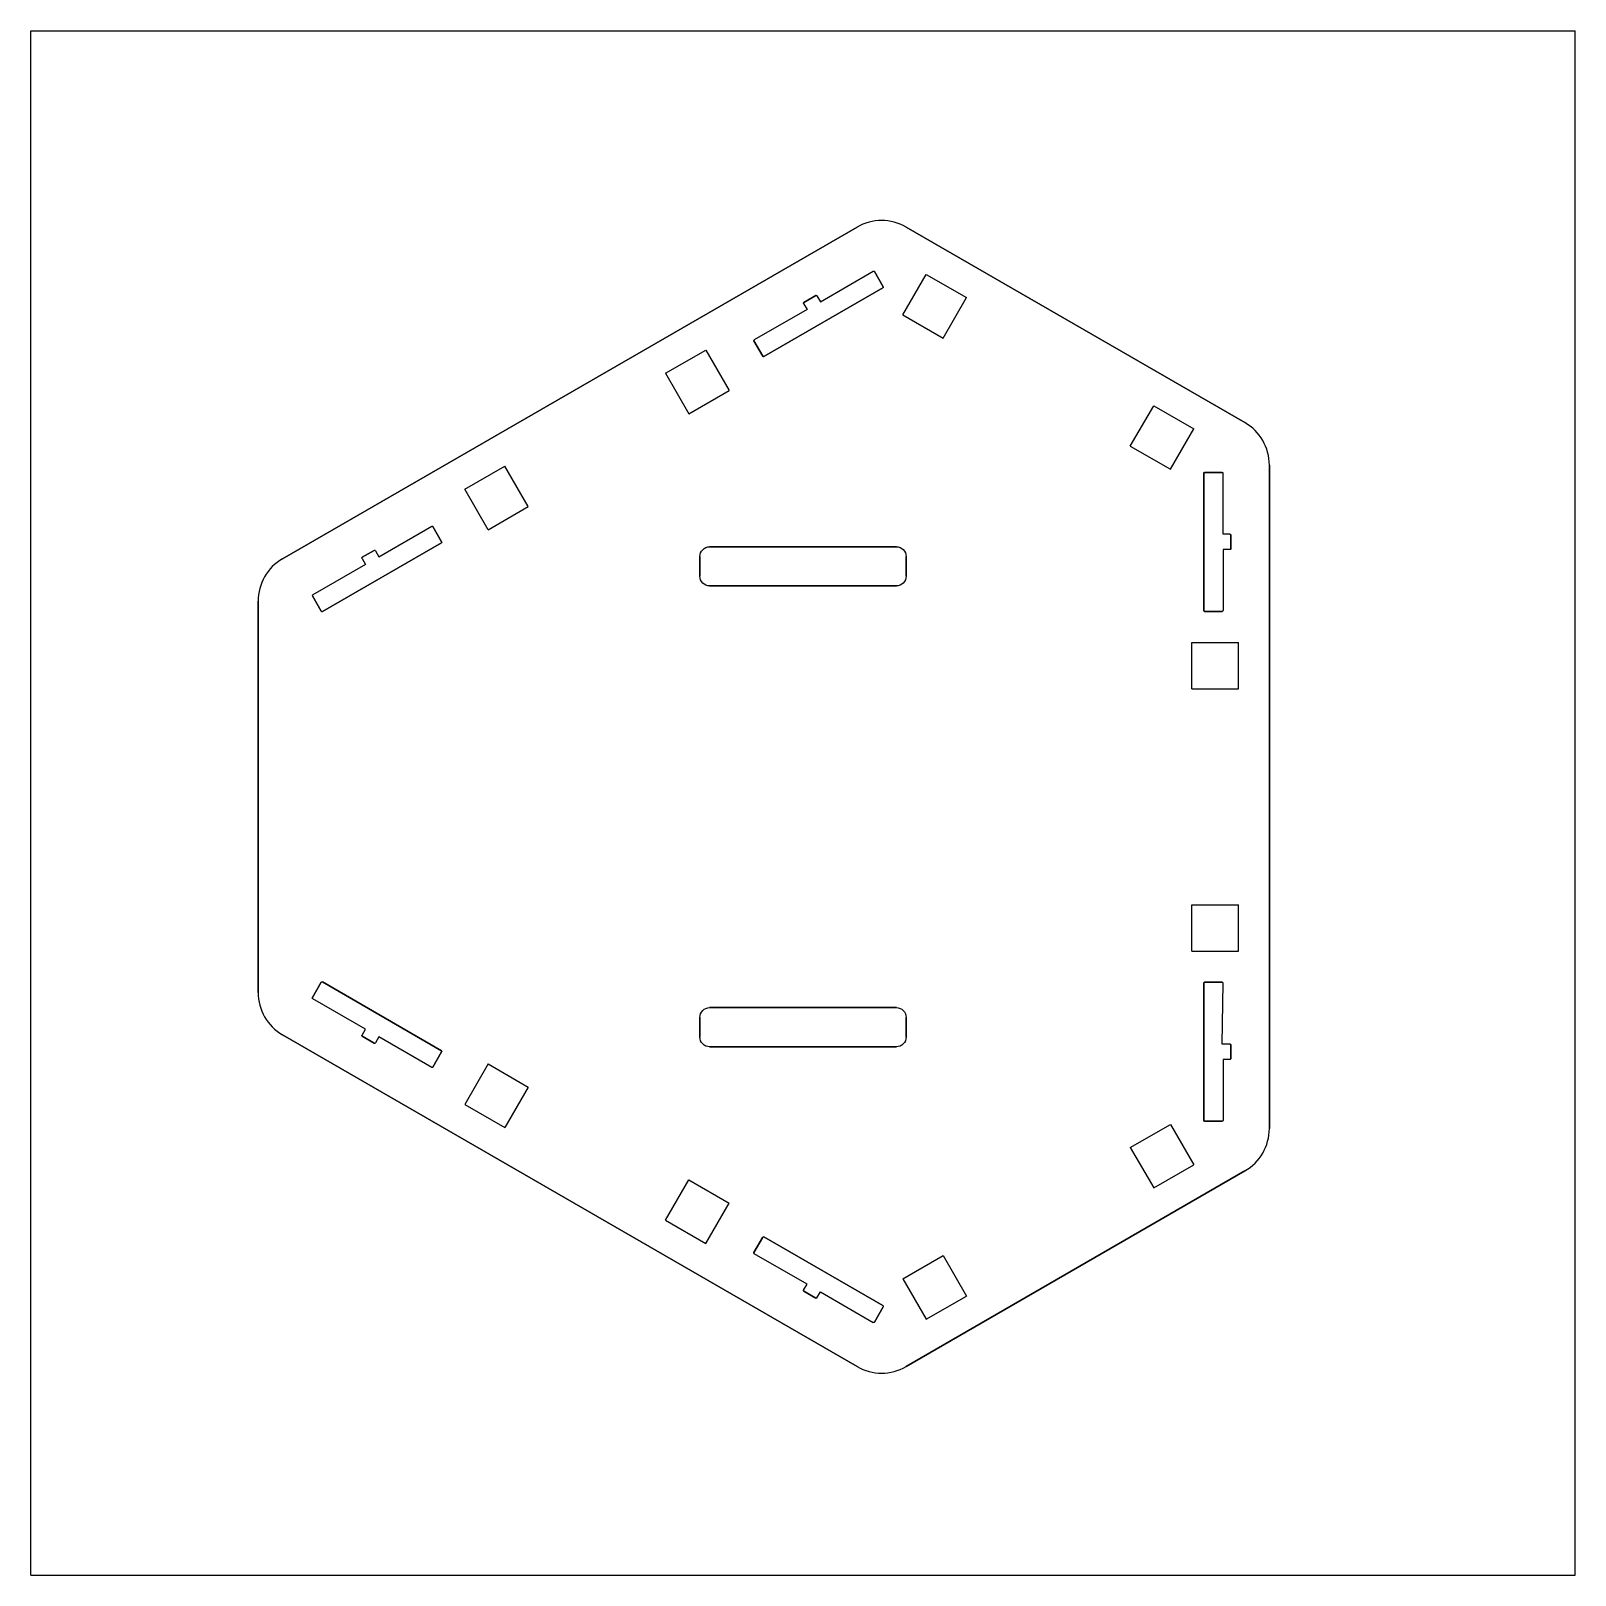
# Model space of a CAD drawing. Extents: x 0 to 200, y 0 to 200.
import ezdxf

# ---------------------------------------------------------------- set-up
doc = ezdxf.new("R2010")
doc.units = 0
doc.layers.add('Edge', color=2, linetype='CONTINUOUS')
doc.layers.add('Laser_Cut', color=1, linetype='CONTINUOUS')

msp = doc.modelspace()

# ---------------------------------------------------------------- linework, layer by layer
at = {"layer": 'Edge', "linetype": 'Continuous'}
for p, q in [((0, 0), (0, 200)), ((0, 200), (200, 200)), ((200, 0), (200, 200)), ((0, 0), (200, 0))]:
    msp.add_line(p, q, dxfattribs=at)
at = {"layer": 'Laser_Cut'}
for p, q in [((112.95, 163.22), (115.97, 168.46)), ((115.97, 168.46), (121.17, 165.46)), ((118.14, 160.22), (121.17, 165.46)), ((112.95, 163.22), (118.14, 160.22)), ((82.21, 155.66), (87.41, 158.66)), ((87.41, 158.66), (90.43, 153.42)), ((82.21, 155.66), (85.23, 150.42)), ((85.23, 150.42), (90.43, 153.42)), ((142.39, 146.22), (145.42, 151.46)), ((145.42, 151.46), (150.61, 148.46)), ((147.59, 143.22), (150.61, 148.46)), ((142.39, 146.22), (147.59, 143.22)), ((56.19, 140.64), (61.39, 143.64)), ((64.42, 138.4), (61.39, 143.64)), ((59.22, 135.4), (56.19, 140.64)), ((59.22, 135.4), (64.42, 138.4)), ((150.35, 120.8), (156.4, 120.8)), ((150.35, 114.8), (150.35, 120.8)), ((156.4, 114.8), (156.4, 120.8)), ((150.35, 114.8), (156.4, 114.8)), ((150.35, 86.8), (156.4, 86.8)), ((150.35, 80.8), (150.35, 86.8)), ((156.4, 80.8), (156.4, 86.8)), ((150.35, 80.8), (156.4, 80.8)), ((59.22, 66.21), (56.19, 60.97)), ((59.22, 66.21), (64.42, 63.21)), ((64.42, 63.21), (61.39, 57.97)), ((56.19, 60.97), (61.39, 57.97)), ((142.39, 55.38), (147.59, 58.38)), ((147.59, 58.38), (150.61, 53.14)), ((142.39, 55.38), (145.42, 50.14)), ((145.42, 50.14), (150.61, 53.14)), ((82.21, 45.95), (85.23, 51.19)), ((85.23, 51.19), (90.43, 48.19)), ((87.41, 42.95), (90.43, 48.19)), ((82.21, 45.95), (87.41, 42.95)), ((112.95, 38.38), (118.14, 41.38)), ((118.14, 41.38), (121.17, 36.14)), ((112.95, 38.38), (115.97, 33.14)), ((115.97, 33.14), (121.17, 36.14))]:
    msp.add_line(p, q, dxfattribs=at)
for points in [[(107.01, 174.59), (32.59, 131.63)], [(157.22, 149.26), (113.36, 174.59)], [(109.24, 168.84), (110.39, 166.85)], [(110.35, 166.71), (94.94, 157.81)], [(100.12, 164.84), (101.68, 165.74)], [(94.8, 157.85), (93.65, 159.84)], [(151.9, 124.92), (151.9, 142.72)], [(152, 142.82), (154.3, 142.82), (154.3, 142.82)], [(160.4, 57.84), (160.4, 143.76)], [(52.05, 135.82), (53.2, 133.83)], [(155.4, 134.72), (155.4, 132.92)], [(53.16, 133.69), (37.75, 124.79)], [(42.92, 131.82), (44.48, 132.72)], [(87.91, 133.19), (112.09, 133.19)], [(86.64, 129.38), (86.64, 131.92)], [(113.36, 131.92), (113.36, 129.38)], [(112.09, 128.11), (87.91, 128.11), (87.91, 128.11)], [(29.42, 126.13), (29.42, 75.47)], [(37.61, 124.83), (36.46, 126.82)], [(154.3, 124.82), (152, 124.82)], [(36.46, 74.79), (37.61, 76.78)], [(37.75, 76.82), (53.16, 67.92)], [(151.9, 58.88), (151.9, 76.68)], [(152, 76.78), (154.3, 76.78)], [(86.64, 69.69), (86.64, 72.23)], [(87.91, 73.5), (112.09, 73.5)], [(113.36, 72.23), (113.36, 69.69)], [(32.59, 69.98), (107.01, 27.01)], [(44.48, 68.88), (42.92, 69.78), (42.92, 69.78)], [(86.64, 69.69), (86.64, 69.69)], [(112.09, 68.42), (87.91, 68.42)], [(155.4, 68.68), (155.4, 66.88)], [(53.2, 67.78), (52.05, 65.79)], [(154.3, 58.78), (152, 58.78)], [(154.3, 58.78), (154.3, 58.78)], [(113.36, 27.01), (157.22, 52.34)], [(93.65, 41.77), (94.8, 43.76)], [(94.94, 43.8), (110.35, 34.9), (110.35, 34.9)], [(101.68, 35.86), (100.12, 36.76)], [(110.39, 34.76), (109.24, 32.77)], [(113.36, 27.01), (113.36, 27.01)]]:
    msp.add_lwpolyline(points, close=True, dxfattribs=at)
for points in [[(101.81, 165.7), (102.26, 164.92), (109.1, 168.87)], [(100.08, 164.7), (100.53, 163.92), (93.68, 159.97)], [(155.3, 134.82), (154.4, 134.82), (154.4, 142.72)], [(44.62, 132.68), (45.07, 131.9), (51.91, 135.85)], [(155.3, 132.82), (154.4, 132.82), (154.4, 124.92)], [(42.89, 131.68), (43.34, 130.9), (36.5, 126.95)], [(155.31, 68.78), (154.3, 68.78), (154.4, 76.68)], [(42.89, 69.92), (43.34, 70.7), (36.5, 74.65)], [(51.91, 65.75), (45.07, 69.7), (44.62, 68.92)], [(155.3, 66.78), (154.4, 66.78), (154.4, 58.88)], [(100.08, 36.9), (100.53, 37.68), (93.69, 41.63)], [(101.81, 35.9), (102.26, 36.68), (109.1, 32.73)]]:
    msp.add_lwpolyline(points, dxfattribs=at)
for points in [[(113.36, 174.59), (111.39, 175.73), (108.97, 175.73), (107.01, 174.59)], [(109.1, 168.87), (109.13, 168.89), (109.15, 168.89), (109.18, 168.88)], [(109.18, 168.88), (109.21, 168.88), (109.23, 168.86), (109.24, 168.84)], [(110.4, 166.77), (110.39, 166.74), (110.38, 166.72), (110.35, 166.71)], [(110.39, 166.85), (110.4, 166.82), (110.41, 166.79), (110.4, 166.77)], [(100.08, 164.7), (100.07, 164.73), (100.06, 164.75), (100.07, 164.78)], [(100.07, 164.78), (100.08, 164.8), (100.09, 164.83), (100.12, 164.84)], [(101.68, 165.74), (101.7, 165.75), (101.73, 165.76), (101.75, 165.75)], [(101.75, 165.75), (101.78, 165.74), (101.8, 165.73), (101.81, 165.7)], [(93.64, 159.91), (93.65, 159.94), (93.67, 159.96), (93.69, 159.97)], [(93.65, 159.84), (93.64, 159.86), (93.64, 159.89), (93.64, 159.91)], [(94.86, 157.8), (94.84, 157.81), (94.82, 157.82), (94.8, 157.85)], [(94.94, 157.81), (94.92, 157.8), (94.89, 157.79), (94.86, 157.8)], [(160.4, 143.76), (160.4, 146.03), (159.19, 148.13), (157.22, 149.26)], [(151.9, 142.72), (151.9, 142.75), (151.91, 142.77), (151.93, 142.79)], [(151.93, 142.79), (151.95, 142.81), (151.97, 142.82), (152, 142.82)], [(154.3, 142.82), (154.33, 142.82), (154.35, 142.81), (154.37, 142.79)], [(154.37, 142.79), (154.39, 142.77), (154.4, 142.75), (154.4, 142.72)], [(51.91, 135.85), (51.93, 135.87), (51.96, 135.87), (51.99, 135.86)], [(51.99, 135.86), (52.01, 135.86), (52.03, 135.84), (52.05, 135.82)], [(155.3, 134.82), (155.33, 134.82), (155.35, 134.81), (155.37, 134.79)], [(155.37, 134.79), (155.39, 134.77), (155.4, 134.75), (155.4, 134.72)], [(44.48, 132.72), (44.51, 132.73), (44.53, 132.74), (44.56, 132.73)], [(44.56, 132.73), (44.58, 132.72), (44.61, 132.71), (44.62, 132.68)], [(53.21, 133.75), (53.2, 133.72), (53.18, 133.7), (53.16, 133.69)], [(53.2, 133.83), (53.21, 133.8), (53.21, 133.77), (53.21, 133.75)], [(86.64, 131.92), (86.64, 132.25), (86.77, 132.58), (87.01, 132.81)], [(87.01, 132.81), (87.25, 133.05), (87.57, 133.19), (87.91, 133.19)], [(112.09, 133.19), (112.43, 133.19), (112.75, 133.05), (112.99, 132.82)], [(112.99, 132.82), (113.23, 132.58), (113.36, 132.25), (113.36, 131.92)], [(155.37, 132.85), (155.35, 132.83), (155.33, 132.82), (155.3, 132.82)], [(155.4, 132.92), (155.4, 132.9), (155.39, 132.87), (155.37, 132.85)], [(32.59, 131.63), (30.63, 130.49), (29.42, 128.4), (29.42, 126.13)], [(42.89, 131.68), (42.87, 131.71), (42.87, 131.73), (42.88, 131.76)], [(42.88, 131.76), (42.88, 131.78), (42.9, 131.81), (42.92, 131.82)], [(87.01, 128.48), (86.77, 128.72), (86.64, 129.04), (86.64, 129.38)], [(87.91, 128.11), (87.57, 128.11), (87.25, 128.24), (87.01, 128.48)], [(112.99, 128.48), (112.75, 128.24), (112.43, 128.11), (112.09, 128.11)], [(113.36, 129.38), (113.36, 129.04), (113.23, 128.72), (112.99, 128.48)], [(36.46, 126.82), (36.45, 126.84), (36.44, 126.87), (36.45, 126.89)], [(36.45, 126.89), (36.46, 126.92), (36.47, 126.94), (36.5, 126.95)], [(37.67, 124.78), (37.64, 124.79), (37.62, 124.8), (37.61, 124.83)], [(37.75, 124.79), (37.72, 124.78), (37.7, 124.77), (37.67, 124.78)], [(151.93, 124.85), (151.91, 124.87), (151.9, 124.9), (151.9, 124.92)], [(152, 124.82), (151.97, 124.82), (151.95, 124.83), (151.93, 124.85)], [(154.37, 124.85), (154.35, 124.83), (154.33, 124.82), (154.3, 124.82)], [(154.4, 124.92), (154.4, 124.9), (154.39, 124.87), (154.37, 124.85)], [(37.61, 76.78), (37.62, 76.8), (37.64, 76.82), (37.67, 76.82)], [(37.67, 76.82), (37.7, 76.83), (37.72, 76.83), (37.75, 76.82)], [(151.9, 76.68), (151.9, 76.71), (151.91, 76.73), (151.93, 76.75)], [(151.93, 76.75), (151.95, 76.77), (151.97, 76.78), (152, 76.78)], [(154.3, 76.78), (154.33, 76.78), (154.35, 76.77), (154.37, 76.75)], [(154.37, 76.75), (154.39, 76.73), (154.4, 76.71), (154.4, 76.68)], [(29.42, 75.47), (29.42, 73.21), (30.63, 71.11), (32.59, 69.98)], [(36.45, 74.71), (36.44, 74.74), (36.45, 74.76), (36.46, 74.79)], [(36.5, 74.65), (36.47, 74.66), (36.46, 74.68), (36.45, 74.71)], [(86.64, 72.23), (86.64, 72.56), (86.77, 72.89), (87.01, 73.12)], [(87.01, 73.12), (87.25, 73.36), (87.57, 73.5), (87.91, 73.5)], [(112.09, 73.5), (112.43, 73.5), (112.75, 73.36), (112.99, 73.13)], [(112.99, 73.13), (113.23, 72.89), (113.36, 72.56), (113.36, 72.23)], [(42.88, 69.84), (42.87, 69.87), (42.87, 69.9), (42.89, 69.92)], [(42.92, 69.78), (42.9, 69.8), (42.88, 69.82), (42.88, 69.84)], [(44.56, 68.87), (44.53, 68.87), (44.51, 68.87), (44.48, 68.88)], [(44.62, 68.92), (44.61, 68.9), (44.58, 68.88), (44.56, 68.87)], [(87.01, 68.79), (86.77, 69.03), (86.64, 69.35), (86.64, 69.69)], [(87.91, 68.42), (87.57, 68.42), (87.25, 68.55), (87.01, 68.79)], [(112.99, 68.79), (112.75, 68.55), (112.43, 68.42), (112.09, 68.42)], [(113.36, 69.69), (113.36, 69.35), (113.23, 69.03), (112.99, 68.79)], [(155.3, 68.78), (155.33, 68.78), (155.35, 68.77), (155.37, 68.75)], [(155.37, 68.75), (155.39, 68.73), (155.4, 68.71), (155.4, 68.68)], [(53.16, 67.92), (53.18, 67.9), (53.2, 67.88), (53.21, 67.85)], [(53.21, 67.85), (53.21, 67.83), (53.21, 67.8), (53.2, 67.78)], [(155.37, 66.81), (155.35, 66.79), (155.33, 66.78), (155.3, 66.78)], [(155.4, 66.88), (155.4, 66.86), (155.39, 66.83), (155.37, 66.81)], [(51.99, 65.74), (51.96, 65.73), (51.93, 65.74), (51.91, 65.75)], [(52.05, 65.79), (52.03, 65.76), (52.01, 65.75), (51.99, 65.74)], [(151.93, 58.81), (151.91, 58.83), (151.9, 58.86), (151.9, 58.88)], [(152, 58.78), (151.97, 58.78), (151.95, 58.79), (151.93, 58.81)], [(154.37, 58.81), (154.35, 58.79), (154.33, 58.78), (154.3, 58.78)], [(154.4, 58.88), (154.4, 58.86), (154.39, 58.83), (154.37, 58.81)], [(157.22, 52.34), (159.19, 53.47), (160.4, 55.57), (160.4, 57.84)], [(94.8, 43.76), (94.82, 43.78), (94.84, 43.8), (94.86, 43.81)], [(94.86, 43.81), (94.89, 43.81), (94.92, 43.81), (94.94, 43.8)], [(93.64, 41.69), (93.64, 41.72), (93.64, 41.74), (93.65, 41.77)], [(93.69, 41.63), (93.67, 41.64), (93.65, 41.67), (93.64, 41.69)], [(100.07, 36.82), (100.06, 36.85), (100.07, 36.88), (100.08, 36.9)], [(100.12, 36.76), (100.09, 36.78), (100.08, 36.8), (100.07, 36.82)], [(101.75, 35.85), (101.73, 35.85), (101.7, 35.85), (101.68, 35.86)], [(101.81, 35.9), (101.8, 35.88), (101.78, 35.86), (101.75, 35.85)], [(110.35, 34.9), (110.38, 34.88), (110.39, 34.86), (110.4, 34.83)], [(110.4, 34.83), (110.41, 34.81), (110.4, 34.78), (110.39, 34.76)], [(109.18, 32.72), (109.15, 32.71), (109.13, 32.72), (109.1, 32.73)], [(109.24, 32.77), (109.23, 32.74), (109.21, 32.73), (109.18, 32.72)], [(107.01, 27.01), (108.97, 25.88), (111.39, 25.88), (113.36, 27.01)]]:
    msp.add_open_spline(points, degree=3, dxfattribs=at)

doc.saveas('drawing.dxf')
